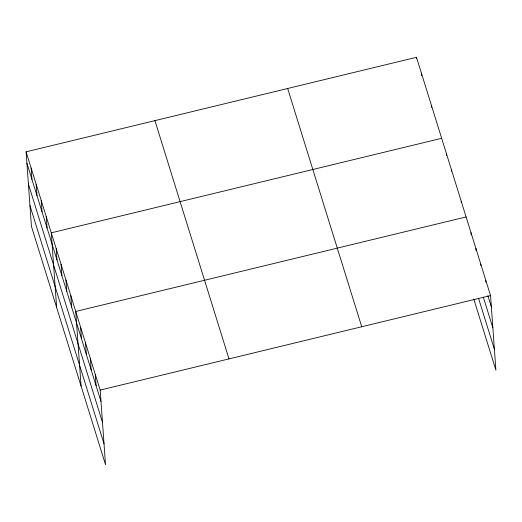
<?xml version="1.0" encoding="UTF-8"?>
<svg xmlns="http://www.w3.org/2000/svg" width="522" height="522" viewBox="0 0 522 522"><rect width="100%" height="100%" fill="white"/><g stroke="black" fill="none" stroke-linecap="round" stroke-linejoin="round"><path stroke-width="0.78" d="M26.1 151.824L100.178 390.091L105.522 464.704L31.451 226.437L26.1 151.824L416.478 57.296L490.549 295.563L495.9 370.176L473.78 299.041M441.664 138.304L51.286 232.832L56.637 307.445M466.107 216.937L75.729 311.458L81.08 386.078M100.178 390.091L490.549 295.563M487.874 295.726L491.365 306.956M483.32 297.116L492.866 327.823M478.576 298.395L494.406 349.316M287.655 88.486L361.726 326.759M154.923 120.628L229.001 358.895M26.916 163.216L100.994 401.483M28.41 184.077L102.488 422.344M29.95 205.57L104.028 443.844M485.714 280.601L485.825 282.115M480.775 264.112L480.879 265.633M475.881 248.387L476.051 250.664M470.994 232.662L471.157 234.939M461.22 201.211L461.324 202.732M451.439 169.761L451.55 171.275M446.551 154.029L446.662 155.549M431.59 105.901L431.694 107.421M421.515 73.498L421.678 75.775M416.478 57.296L416.582 58.816M95.285 374.365L96.1 385.758M90.397 358.64L91.213 370.033M85.51 342.915L86.326 354.308M80.623 327.19L81.439 338.582M70.842 295.733L71.658 307.125M65.955 280.007L66.77 291.4M61.061 264.282L61.883 275.675M56.174 248.557L56.989 259.949M46.249 216.63L47.065 228.023M41.212 200.428L42.028 211.821M36.175 184.227L36.99 195.619M31.137 168.025L31.953 179.418"/></g></svg>
